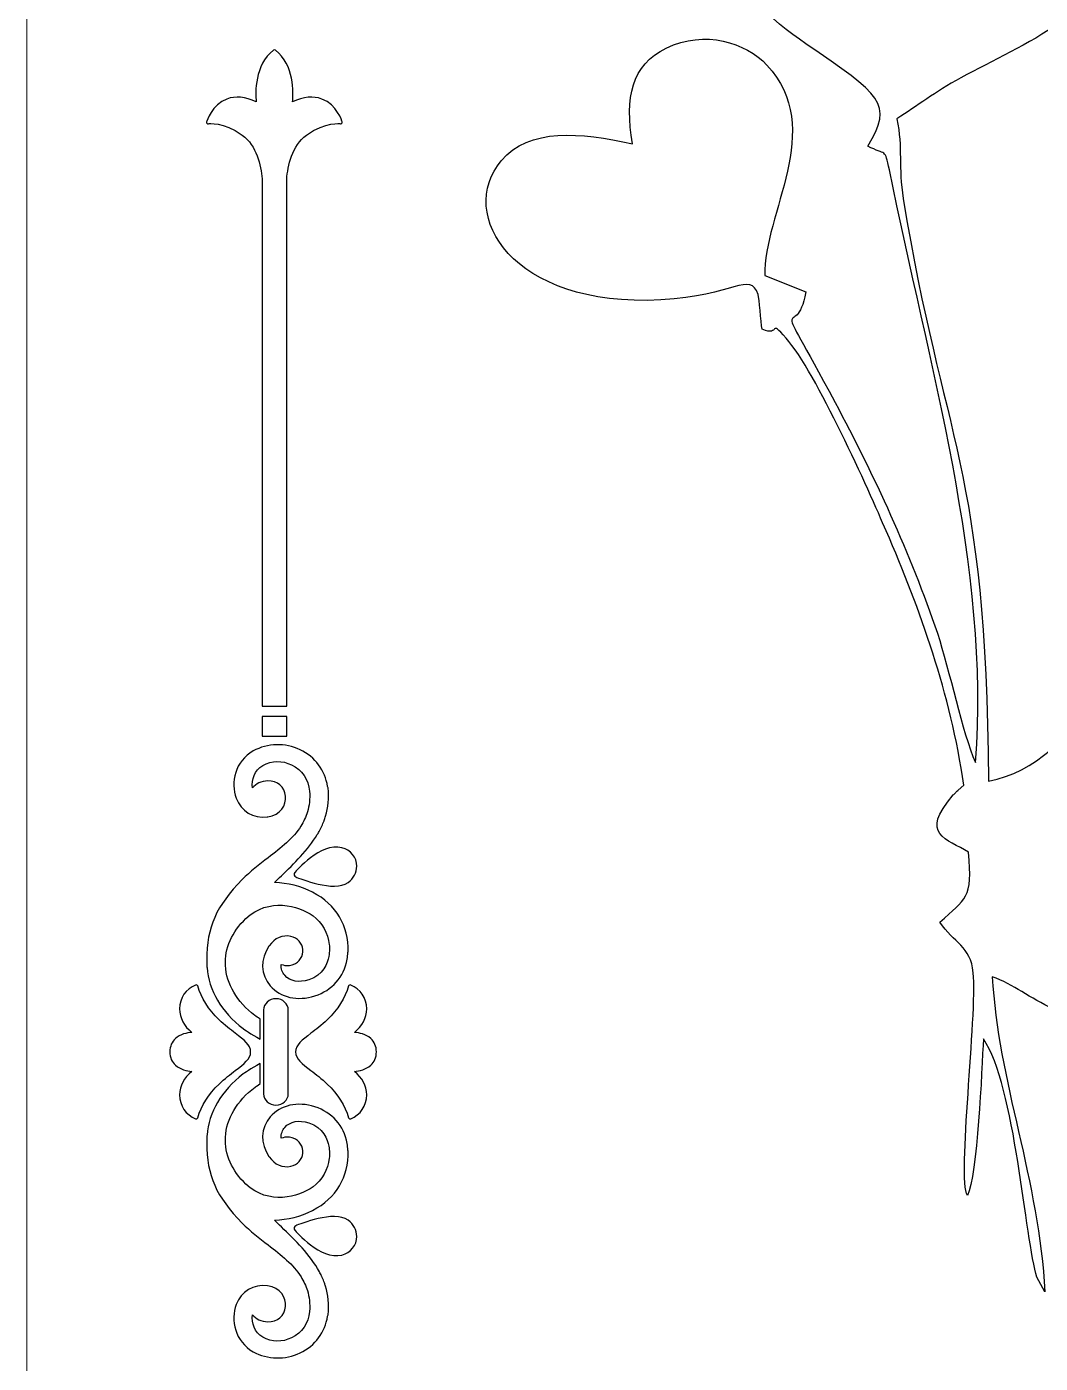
# Model space of a CAD drawing. Header units: millimetres. Extents: x -104 to 608, y -149 to 152.
# Drawn here: x -98.9 to -59.8, y 63.7 to 115.3 of the extents above; entities that cross this region are included whole.
import ezdxf

# ---------------------------------------------------------------- set-up
doc = ezdxf.new("R2010")
doc.units = ezdxf.units.MM
doc.header["$MEASUREMENT"] = 0
doc.layers.add('layer 1', color=7, linetype='Continuous')

msp = doc.modelspace()

# ---------------------------------------------------------------- linework, layer by layer
at = {"layer": 'layer 1', "color": 250, "lineweight": 20}
msp.add_open_spline([(111.1035, 148.0591), (111.1035, 148.0591), (103.1622, 148.0591), (103.1622, 148.0591), (103.1622, 148.0591), (103.1622, 148.0591), (103.1622, 144.1262), (103.1622, 144.1262), (103.1622, 144.1262), (103.1622, 144.1262), (111.1035, 144.1262), (111.1035, 144.1262), (111.1035, 144.1262), (111.1035, 144.1262), (111.1035, -0.7195), (111.1035, -0.7195), (111.1035, -0.7195), (111.1035, -0.7195), (16.1756, -0.8159), (16.1756, -0.8159), (16.1756, -0.8159), (15.6256, -0.8164), (15.1756, -0.3667), (15.1756, 0.1841), (15.1756, 0.1841), (15.1756, 0.1841), (15.1756, 3.0663), (15.1756, 3.0663), (15.1756, 3.0663), (15.1756, 3.0663), (-2.8885, 3.0663), (-2.8885, 3.0663), (-2.8885, 3.0663), (-2.8885, 3.0663), (-2.8885, 0.1841), (-2.8885, 0.1841), (-2.8885, 0.1841), (-2.8885, -0.366), (-3.3384, -0.8159), (-3.8885, -0.8159), (-3.8885, -0.8159), (-3.8885, -0.8159), (-98.8636, -0.8159), (-98.8636, -0.8159), (-98.8636, -0.8159), (-98.8636, -0.8159), (-98.8636, 144.1262), (-98.8636, 144.1262), (-98.8636, 144.1262), (-98.8636, 144.1262), (-90.9097, 144.1262), (-90.9097, 144.1262), (-90.9097, 144.1262), (-90.9097, 144.1262), (-90.9097, 148.0591), (-90.9097, 148.0591), (-90.9097, 148.0591), (-90.9097, 148.0591), (-98.8636, 148.0591), (-98.8636, 148.0591), (-98.8636, 148.0591), (-98.8636, 148.0591), (-98.8636, 151.8279), (-98.8636, 151.8279), (-98.8636, 151.8279), (-98.8636, 151.8279), (111.1035, 151.9243), (111.1035, 151.9243), (111.1035, 151.9243), (111.1035, 151.9243), (111.1035, 148.0591), (111.1035, 148.0591)], degree=3, knots=[0, 0, 0, 0, 0.0526316, 0.0526316, 0.0526316, 0.0526316, 0.1052632, 0.1052632, 0.1052632, 0.1052632, 0.1578947, 0.1578947, 0.1578947, 0.1578947, 0.2105263, 0.2105263, 0.2105263, 0.2105263, 0.2631579, 0.2631579, 0.2631579, 0.2631579, 0.3157895, 0.3157895, 0.3157895, 0.3157895, 0.3684211, 0.3684211, 0.3684211, 0.3684211, 0.4210526, 0.4210526, 0.4210526, 0.4210526, 0.4736842, 0.4736842, 0.4736842, 0.4736842, 0.5263158, 0.5263158, 0.5263158, 0.5263158, 0.5789474, 0.5789474, 0.5789474, 0.5789474, 0.6315789, 0.6315789, 0.6315789, 0.6315789, 0.6842105, 0.6842105, 0.6842105, 0.6842105, 0.7368421, 0.7368421, 0.7368421, 0.7368421, 0.7894737, 0.7894737, 0.7894737, 0.7894737, 0.8421053, 0.8421053, 0.8421053, 0.8421053, 0.8947368, 0.8947368, 0.8947368, 0.8947368, 1, 1, 1, 1], dxfattribs=at)
at = {"layer": 'layer 1'}
for points, knots in [([(-54.3533, 49.8281), (-54.3533, 49.8281), (-51.0784, 49.8281), (-51.0784, 49.8281), (-51.0784, 49.8281), (-51.2625, 50.4422), (-50.6963, 50.0632), (-51.7204, 50.3488), (-51.7204, 50.3488), (-52.2537, 50.4976), (-52.1778, 50.2696), (-52.6514, 50.5545), (-52.6514, 50.5545), (-53.2608, 50.9209), (-53.9559, 54.4271), (-54.0545, 55.1344), (-54.0545, 55.1344), (-54.36, 57.3257), (-54.377, 60.2956), (-54.3615, 62.5925), (-54.3615, 62.5925), (-54.3407, 65.6835), (-53.8593, 66.7775), (-53.2068, 69.4889), (-53.2068, 69.4889), (-51.647, 75.9706), (-52.3947, 75.8467), (-50.3591, 76.0477), (-50.3591, 76.0477), (-45.8513, 76.4929), (-38.8301, 80.5421), (-39.2602, 84.9993), (-39.2602, 84.9993), (-42.7409, 84.9673), (-45.1531, 85.3299), (-45.7137, 88.2965), (-45.7137, 88.2965), (-46.7208, 93.6265), (-42.7863, 92.7827), (-42.2387, 94.2084), (-42.2387, 94.2084), (-42.0151, 94.7906), (-43.5421, 96.6513), (-42.2648, 99.9498), (-42.2648, 99.9498), (-41.3621, 102.281), (-40.0207, 101.7404), (-37.5555, 102.4769), (-37.5555, 102.4769), (-37.4348, 102.904), (-37.4461, 103.3561), (-37.4137, 103.7399), (-37.4137, 103.7399), (-37.2478, 105.7018), (-37.6151, 105.2741), (-37.7516, 105.6274), (-37.7516, 105.6274), (-37.9144, 106.0483), (-37.6319, 105.9456), (-37.8139, 106.6672), (-37.8139, 106.6672), (-38.5349, 107.0382), (-39.1578, 107.0649), (-39.4806, 107.7642), (-39.4806, 107.7642), (-39.7274, 108.2986), (-39.6969, 109.1185), (-39.9443, 109.7789), (-39.9443, 109.7789), (-41.0039, 112.6088), (-45.4576, 111.9091), (-47.8211, 110.8939), (-47.8211, 110.8939), (-49.0668, 110.3588), (-49.565, 109.7126), (-50.2785, 108.7624), (-50.2785, 108.7624), (-50.5516, 108.3987), (-50.3566, 108.6265), (-50.5358, 108.4704), (-50.5358, 108.4704), (-55.1486, 110.8287), (-57.298, 107.2635), (-54.3285, 104.7599), (-54.3285, 104.7599), (-53.4471, 104.0167), (-51.8402, 103.0933), (-51.385, 102.0125), (-51.385, 102.0125), (-50.7211, 100.4366), (-52.0422, 98.9112), (-53.2851, 98.6186), (-53.2851, 98.6186), (-52.9059, 99.2493), (-52.7616, 99.0215), (-52.4527, 99.6785), (-52.4527, 99.6785), (-53.2938, 100.1591), (-54.0007, 99.942), (-54.9728, 99.73), (-54.9728, 99.73), (-54.9728, 99.73), (-54.3237, 98.3819), (-54.3237, 98.3819), (-54.3237, 98.3819), (-56.9004, 98.3528), (-56.9151, 102.3892), (-54.4961, 101.6897), (-54.4961, 101.6897), (-54.3763, 100.7029), (-54.7427, 100.9501), (-55.5014, 100.5932), (-55.5014, 100.5932), (-54.3977, 99.9099), (-52.7248, 100.4774), (-52.6649, 101.585), (-52.6649, 101.585), (-52.5934, 102.9067), (-54.3368, 103.3674), (-55.7755, 102.7808), (-55.7755, 102.7808), (-56.8894, 102.3266), (-57.6718, 101.4524), (-57.1274, 100.0486), (-57.1274, 100.0486), (-56.6452, 98.8056), (-55.697, 98.5989), (-54.6932, 97.9535), (-54.6932, 97.9535), (-55.1459, 97.2971), (-55.3546, 97.4324), (-55.7137, 96.9185), (-55.7137, 96.9185), (-55.1618, 96.227), (-54.4722, 96.2071), (-53.3394, 96.3257), (-53.3394, 96.3257), (-53.1899, 97.0796), (-53.5935, 97.1459), (-53.737, 97.8653), (-53.737, 97.8653), (-47.1514, 98.7508), (-48.819, 102.2197), (-49.4156, 105.096), (-49.4156, 105.096), (-48.1082, 104.3257), (-46.5258, 103.9023), (-45.3527, 103.0804), (-45.3527, 103.0804), (-43.5333, 101.8056), (-44.1282, 101.1081), (-44.8801, 99.4687), (-44.8801, 99.4687), (-46.7408, 99.5461), (-46.3634, 100.2146), (-47.7955, 98.7963), (-47.7955, 98.7963), (-48.9259, 97.6766), (-50.0021, 95.422), (-51.2975, 94.6531), (-51.2975, 94.6531), (-52.0689, 94.1953), (-53.1321, 94.1075), (-53.9654, 93.5852), (-53.9654, 93.5852), (-56.5375, 91.9734), (-58.1133, 86.8522), (-61.7555, 86.2143), (-61.7555, 86.2143), (-61.8553, 98.4956), (-63.5032, 99.2334), (-65.0457, 108.6902), (-65.0457, 108.6902), (-65.244, 109.9056), (-65.0548, 110.6226), (-65.2912, 111.7715), (-65.2912, 111.7715), (-64.4754, 112.2741), (-63.8631, 112.7845), (-62.8167, 113.3525), (-62.8167, 113.3525), (-60.401, 114.6638), (-57.1255, 115.8857), (-56.6747, 118.8217), (-56.6747, 118.8217), (-56.1539, 122.2139), (-59.8297, 124.7947), (-62.8958, 123.0845), (-62.8958, 123.0845), (-63.8757, 122.5379), (-64.1896, 121.7018), (-65.0023, 121.1214), (-65.0023, 121.1214), (-65.7422, 125.0081), (-74.1785, 124.5115), (-72.2517, 118.6643), (-72.2517, 118.6643), (-71.658, 116.8625), (-70.1225, 115.5802), (-68.8, 114.6659), (-68.8, 114.6659), (-65.8955, 112.6582), (-65.3982, 112.3754), (-66.416, 110.7179), (-66.416, 110.7179), (-65.7016, 110.3311), (-65.7554, 110.6594), (-65.581, 109.798), (-65.581, 109.798), (-64.0898, 102.4296), (-61.6629, 94.3966), (-62.2576, 86.9285), (-62.2576, 86.9285), (-62.7694, 88.0813), (-63.2522, 90.4983), (-63.7282, 91.9151), (-63.7282, 91.9151), (-64.7573, 94.9782), (-66.1883, 98.036), (-67.6738, 100.8201), (-67.6738, 100.8201), (-70.2714, 105.6889), (-69.1543, 102.9622), (-68.8087, 105.0871), (-68.8087, 105.0871), (-68.8087, 105.0871), (-70.3818, 105.7157), (-70.3818, 105.7157), (-70.3818, 105.7157), (-70.4646, 108.0884), (-68.009, 111.3747), (-70.3064, 113.8402), (-70.3064, 113.8402), (-71.1208, 114.7143), (-72.7048, 115.2167), (-74.1861, 114.4961), (-74.1861, 114.4961), (-75.5349, 113.84), (-75.7871, 112.5929), (-75.4926, 110.8043), (-75.4926, 110.8043), (-77.5047, 111.2376), (-79.4733, 111.4413), (-80.5543, 110.1478), (-80.5543, 110.1478), (-82.2821, 108.0805), (-80.1536, 104.4694), (-74.3956, 104.7797), (-74.3956, 104.7797), (-71.5535, 104.9329), (-70.9652, 105.9038), (-70.6459, 104.9851), (-70.6459, 104.9851), (-70.5962, 104.8422), (-70.5486, 103.9503), (-70.4878, 103.6457), (-70.4878, 103.6457), (-69.7464, 103.3527), (-70.2566, 104.0849), (-69.5659, 103.3064), (-69.5659, 103.3064), (-68.4006, 101.9928), (-66.3437, 97.3489), (-65.7032, 95.8683), (-65.7032, 95.8683), (-64.3786, 92.8064), (-63.2273, 89.6126), (-62.7044, 86.0515), (-62.7044, 86.0515), (-62.7044, 86.0515), (-62.9215, 85.8669), (-62.9215, 85.8669), (-62.9215, 85.8669), (-62.9475, 85.8417), (-62.9937, 85.8012), (-63.0212, 85.7727), (-63.0212, 85.7727), (-63.048, 85.7448), (-63.0871, 85.7061), (-63.1132, 85.6762), (-63.1132, 85.6762), (-64.4659, 84.1268), (-63.3452, 83.985), (-62.5252, 83.4641), (-62.5252, 83.4641), (-62.3595, 81.6507), (-62.6246, 81.7014), (-63.6302, 80.7628), (-63.6302, 80.7628), (-63.1019, 79.9703), (-62.4398, 79.8455), (-62.3425, 78.8173), (-62.3425, 78.8173), (-62.1879, 77.1851), (-62.9623, 70.8557), (-62.5675, 70.2263), (-62.5675, 70.2263), (-62.1742, 70.9634), (-62.0156, 75.0928), (-61.9519, 76.2642), (-61.9519, 76.2642), (-60.724, 74.4933), (-60.3312, 68.4763), (-59.8878, 67.0631), (-59.8878, 67.0631), (-59.8878, 67.0631), (-59.5867, 66.4978), (-59.5867, 66.4978), (-59.5867, 66.4978), (-59.7768, 70.7465), (-61.4076, 74.6908), (-61.6087, 78.6639), (-61.6087, 78.6639), (-60.7986, 78.3706), (-60.1514, 77.829), (-59.2621, 77.4233), (-59.2621, 77.4233), (-58.3268, 76.9966), (-57.7049, 76.823), (-56.7844, 76.5354), (-56.7844, 76.5354), (-55.2739, 65.8722), (-59.3197, 69.4767), (-57.8018, 64.2411), (-57.8018, 64.2411), (-57.2671, 62.3965), (-56.5569, 60.4021), (-56.4163, 58.4316), (-56.4163, 58.4316), (-56.1736, 55.0307), (-57.6806, 53.8062), (-57.2836, 52.4499), (-57.2836, 52.4499), (-56.3398, 52.1792), (-55.5422, 52.3571), (-55.122, 51.7926), (-55.122, 51.7926), (-54.8762, 51.4623), (-54.8003, 50.5226), (-54.3533, 49.8281)], [0, 0, 0, 0, 0.0116279, 0.0116279, 0.0116279, 0.0116279, 0.0232558, 0.0232558, 0.0232558, 0.0232558, 0.0348837, 0.0348837, 0.0348837, 0.0348837, 0.0465116, 0.0465116, 0.0465116, 0.0465116, 0.0581395, 0.0581395, 0.0581395, 0.0581395, 0.0697674, 0.0697674, 0.0697674, 0.0697674, 0.0813953, 0.0813953, 0.0813953, 0.0813953, 0.0930233, 0.0930233, 0.0930233, 0.0930233, 0.1046512, 0.1046512, 0.1046512, 0.1046512, 0.1162791, 0.1162791, 0.1162791, 0.1162791, 0.127907, 0.127907, 0.127907, 0.127907, 0.1395349, 0.1395349, 0.1395349, 0.1395349, 0.1511628, 0.1511628, 0.1511628, 0.1511628, 0.1627907, 0.1627907, 0.1627907, 0.1627907, 0.1744186, 0.1744186, 0.1744186, 0.1744186, 0.1860465, 0.1860465, 0.1860465, 0.1860465, 0.1976744, 0.1976744, 0.1976744, 0.1976744, 0.2093023, 0.2093023, 0.2093023, 0.2093023, 0.2209302, 0.2209302, 0.2209302, 0.2209302, 0.2325581, 0.2325581, 0.2325581, 0.2325581, 0.244186, 0.244186, 0.244186, 0.244186, 0.255814, 0.255814, 0.255814, 0.255814, 0.2674419, 0.2674419, 0.2674419, 0.2674419, 0.2790698, 0.2790698, 0.2790698, 0.2790698, 0.2906977, 0.2906977, 0.2906977, 0.2906977, 0.3023256, 0.3023256, 0.3023256, 0.3023256, 0.3139535, 0.3139535, 0.3139535, 0.3139535, 0.3255814, 0.3255814, 0.3255814, 0.3255814, 0.3372093, 0.3372093, 0.3372093, 0.3372093, 0.3488372, 0.3488372, 0.3488372, 0.3488372, 0.3604651, 0.3604651, 0.3604651, 0.3604651, 0.372093, 0.372093, 0.372093, 0.372093, 0.3837209, 0.3837209, 0.3837209, 0.3837209, 0.3953488, 0.3953488, 0.3953488, 0.3953488, 0.4069767, 0.4069767, 0.4069767, 0.4069767, 0.4186047, 0.4186047, 0.4186047, 0.4186047, 0.4302326, 0.4302326, 0.4302326, 0.4302326, 0.4418605, 0.4418605, 0.4418605, 0.4418605, 0.4534884, 0.4534884, 0.4534884, 0.4534884, 0.4651163, 0.4651163, 0.4651163, 0.4651163, 0.4767442, 0.4767442, 0.4767442, 0.4767442, 0.4883721, 0.4883721, 0.4883721, 0.4883721, 0.5, 0.5, 0.5, 0.5, 0.5116279, 0.5116279, 0.5116279, 0.5116279, 0.5232558, 0.5232558, 0.5232558, 0.5232558, 0.5348837, 0.5348837, 0.5348837, 0.5348837, 0.5465116, 0.5465116, 0.5465116, 0.5465116, 0.5581395, 0.5581395, 0.5581395, 0.5581395, 0.5697674, 0.5697674, 0.5697674, 0.5697674, 0.5813953, 0.5813953, 0.5813953, 0.5813953, 0.5930233, 0.5930233, 0.5930233, 0.5930233, 0.6046512, 0.6046512, 0.6046512, 0.6046512, 0.6162791, 0.6162791, 0.6162791, 0.6162791, 0.627907, 0.627907, 0.627907, 0.627907, 0.6395349, 0.6395349, 0.6395349, 0.6395349, 0.6511628, 0.6511628, 0.6511628, 0.6511628, 0.6627907, 0.6627907, 0.6627907, 0.6627907, 0.6744186, 0.6744186, 0.6744186, 0.6744186, 0.6860465, 0.6860465, 0.6860465, 0.6860465, 0.6976744, 0.6976744, 0.6976744, 0.6976744, 0.7093023, 0.7093023, 0.7093023, 0.7093023, 0.7209302, 0.7209302, 0.7209302, 0.7209302, 0.7325581, 0.7325581, 0.7325581, 0.7325581, 0.744186, 0.744186, 0.744186, 0.744186, 0.755814, 0.755814, 0.755814, 0.755814, 0.7674419, 0.7674419, 0.7674419, 0.7674419, 0.7790698, 0.7790698, 0.7790698, 0.7790698, 0.7906977, 0.7906977, 0.7906977, 0.7906977, 0.8023256, 0.8023256, 0.8023256, 0.8023256, 0.8139535, 0.8139535, 0.8139535, 0.8139535, 0.8255814, 0.8255814, 0.8255814, 0.8255814, 0.8372093, 0.8372093, 0.8372093, 0.8372093, 0.8488372, 0.8488372, 0.8488372, 0.8488372, 0.8604651, 0.8604651, 0.8604651, 0.8604651, 0.872093, 0.872093, 0.872093, 0.872093, 0.8837209, 0.8837209, 0.8837209, 0.8837209, 0.8953488, 0.8953488, 0.8953488, 0.8953488, 0.9069767, 0.9069767, 0.9069767, 0.9069767, 0.9186047, 0.9186047, 0.9186047, 0.9186047, 0.9302326, 0.9302326, 0.9302326, 0.9302326, 0.9418605, 0.9418605, 0.9418605, 0.9418605, 0.9534884, 0.9534884, 0.9534884, 0.9534884, 0.9651163, 0.9651163, 0.9651163, 0.9651163, 0.9767442, 0.9767442, 0.9767442, 0.9767442, 1, 1, 1, 1]), ([(-89.2688, 114.4189), (-88.5326, 113.8412), (-88.5736, 112.7653), (-88.6078, 112.4243), (-88.6078, 112.4243), (-88.1835, 112.6204), (-87.8027, 112.6568), (-87.4746, 112.5313), (-87.4746, 112.5313), (-86.8954, 112.31), (-86.6971, 111.6722), (-86.6892, 111.645), (-86.6892, 111.645), (-86.683, 111.6252), (-86.6888, 111.6066), (-86.703, 111.5929), (-86.703, 111.5929), (-86.7171, 111.5793), (-86.7381, 111.5733), (-86.7585, 111.5765), (-86.7585, 111.5765), (-86.7641, 111.5778), (-87.3228, 111.6739), (-88.0642, 111.1412), (-88.0642, 111.1412), (-88.6326, 110.733), (-88.7903, 109.9475), (-88.8309, 109.436), (-88.8309, 109.436), (-88.8309, 109.436), (-88.8309, 89.0998), (-88.8309, 89.0998), (-88.8309, 89.0998), (-88.8309, 89.0998), (-89.7843, 89.0998), (-89.7843, 89.0998), (-89.7843, 89.0998), (-89.7843, 89.0998), (-89.7843, 109.4499), (-89.7843, 109.4499), (-89.7843, 109.4499), (-89.8265, 109.9614), (-89.9876, 110.7368), (-90.5509, 111.1412), (-90.5509, 111.1412), (-91.2925, 111.6739), (-91.851, 111.5778), (-91.8565, 111.5765), (-91.8565, 111.5765), (-91.8771, 111.5733), (-91.8981, 111.5793), (-91.912, 111.5929), (-91.912, 111.5929), (-91.9227, 111.6036), (-91.9284, 111.6167), (-91.9284, 111.6304), (-91.9284, 111.6304), (-91.9284, 111.6355), (-91.9273, 111.6403), (-91.9259, 111.645), (-91.9259, 111.645), (-91.9181, 111.6722), (-91.7198, 112.31), (-91.1407, 112.5313), (-91.1407, 112.5313), (-90.8126, 112.6568), (-90.4316, 112.6204), (-90.0072, 112.4243), (-90.0072, 112.4243), (-90.0421, 112.7653), (-90.0831, 113.8412), (-89.3463, 114.4189), (-89.3463, 114.4189), (-89.3239, 114.4363), (-89.2912, 114.4363), (-89.2688, 114.4189)], [0, 0, 0, 0, 0.05, 0.05, 0.05, 0.05, 0.1, 0.1, 0.1, 0.1, 0.15, 0.15, 0.15, 0.15, 0.2, 0.2, 0.2, 0.2, 0.25, 0.25, 0.25, 0.25, 0.3, 0.3, 0.3, 0.3, 0.35, 0.35, 0.35, 0.35, 0.4, 0.4, 0.4, 0.4, 0.45, 0.45, 0.45, 0.45, 0.5, 0.5, 0.5, 0.5, 0.55, 0.55, 0.55, 0.55, 0.6, 0.6, 0.6, 0.6, 0.65, 0.65, 0.65, 0.65, 0.7, 0.7, 0.7, 0.7, 0.75, 0.75, 0.75, 0.75, 0.8, 0.8, 0.8, 0.8, 0.85, 0.85, 0.85, 0.85, 0.9, 0.9, 0.9, 0.9, 1, 1, 1, 1]), ([(-89.7843, 87.9413), (-89.7843, 87.9413), (-89.7843, 88.6986), (-89.7843, 88.6986), (-89.7843, 88.6986), (-89.7843, 88.6986), (-88.8309, 88.6986), (-88.8309, 88.6986), (-88.8309, 88.6986), (-88.8309, 88.6986), (-88.8309, 87.9413), (-88.8309, 87.9413), (-88.8309, 87.9413), (-88.8309, 87.9413), (-89.7843, 87.9413), (-89.7843, 87.9413)], [0, 0, 0, 0, 0.2, 0.2, 0.2, 0.2, 0.4, 0.4, 0.4, 0.4, 0.6, 0.6, 0.6, 0.6, 1, 1, 1, 1]), ([(-87.2576, 86.0045), (-87.2515, 85.9856), (-87.2408, 85.9691), (-87.2386, 85.9489), (-87.2386, 85.9489), (-87.1904, 85.5533), (-87.2319, 85.1922), (-87.3329, 84.8567), (-87.3329, 84.8567), (-87.3507, 84.7991), (-87.3678, 84.7417), (-87.3888, 84.6853), (-87.3888, 84.6853), (-87.3888, 84.6845), (-87.3892, 84.6834), (-87.3898, 84.6827), (-87.3898, 84.6827), (-87.4442, 84.537), (-87.5106, 84.397), (-87.5857, 84.2611), (-87.5857, 84.2611), (-87.5988, 84.2381), (-87.6117, 84.2146), (-87.6253, 84.192), (-87.6253, 84.192), (-87.6346, 84.1767), (-87.6438, 84.1617), (-87.6527, 84.1465), (-87.6527, 84.1465), (-88.0131, 83.5461), (-88.5433, 83.0327), (-89.0386, 82.5547), (-89.0386, 82.5547), (-89.1289, 82.4673), (-89.2177, 82.3813), (-89.3048, 82.2956), (-89.3048, 82.2956), (-88.8024, 82.2797), (-88.2863, 82.1561), (-87.832, 81.9198), (-87.832, 81.9198), (-86.9152, 81.4441), (-86.4364, 80.6301), (-86.4653, 79.627), (-86.4653, 79.627), (-86.4657, 79.6172), (-86.4708, 79.6091), (-86.4722, 79.5995), (-86.4722, 79.5995), (-86.4774, 79.5119), (-86.4847, 79.424), (-86.5006, 79.3375), (-86.5006, 79.3375), (-86.6282, 78.6513), (-87.0817, 78.1354), (-87.7454, 77.9228), (-87.7454, 77.9228), (-88.4166, 77.7079), (-89.0762, 77.8567), (-89.4677, 78.3108), (-89.4677, 78.3108), (-89.8424, 78.7466), (-89.8624, 79.3458), (-89.5194, 79.8402), (-89.5194, 79.8402), (-89.5161, 79.8449), (-89.5123, 79.8496), (-89.5091, 79.8545), (-89.5091, 79.8545), (-89.2959, 80.1531), (-88.9865, 80.2885), (-88.6792, 80.2178), (-88.6792, 80.2178), (-88.4161, 80.1565), (-88.2262, 79.9526), (-88.2062, 79.7097), (-88.2062, 79.7097), (-88.1922, 79.4607), (-88.3408, 79.2209), (-88.5829, 79.1319), (-88.5829, 79.1319), (-88.6853, 79.0944), (-88.8492, 79.0651), (-89.0473, 79.1387), (-89.0473, 79.1387), (-89.0596, 78.9682), (-88.9948, 78.8194), (-88.9064, 78.7163), (-88.9064, 78.7163), (-88.7067, 78.4851), (-88.3612, 78.4196), (-87.982, 78.541), (-87.982, 78.541), (-87.4191, 78.7213), (-87.2542, 79.1862), (-87.2059, 79.4469), (-87.2059, 79.4469), (-87.1887, 79.5391), (-87.1835, 79.6326), (-87.1835, 79.726), (-87.1835, 79.726), (-87.1835, 79.7848), (-87.1845, 79.8436), (-87.1908, 79.9015), (-87.1908, 79.9015), (-87.2394, 80.3376), (-87.4643, 80.7508), (-87.8167, 81.0073), (-87.8167, 81.0073), (-88.377, 81.4168), (-89.5285, 81.7289), (-90.4039, 80.9096), (-90.4039, 80.9096), (-90.9513, 80.3969), (-91.2314, 79.7533), (-91.1976, 79.0949), (-91.1976, 79.0949), (-91.1595, 78.385), (-90.7534, 77.6985), (-90.0603, 77.1661), (-90.0603, 77.1661), (-90.0183, 77.1353), (-89.9466, 77.0859), (-89.8596, 77.0305), (-89.8596, 77.0305), (-89.8596, 77.0305), (-89.8596, 76.2558), (-89.8596, 76.2558), (-89.8596, 76.2558), (-90.2115, 76.4403), (-90.4932, 76.6451), (-90.5136, 76.6603), (-90.5136, 76.6603), (-91.3535, 77.3047), (-91.8454, 78.1414), (-91.9068, 79.0206), (-91.9068, 79.0206), (-91.9082, 79.0322), (-91.9148, 79.0418), (-91.9152, 79.054), (-91.9152, 79.054), (-91.9179, 79.14), (-91.9195, 79.2237), (-91.9195, 79.305), (-91.9195, 79.305), (-91.9195, 80.5798), (-91.5544, 81.3889), (-90.5495, 82.4085), (-90.5495, 82.4085), (-90.24, 82.7223), (-89.8889, 82.9917), (-89.5497, 83.2527), (-89.5497, 83.2527), (-89.0433, 83.6419), (-88.5833, 84.0069), (-88.2859, 84.472), (-88.2859, 84.472), (-88.1811, 84.6494), (-88.0907, 84.8318), (-88.0311, 85.0247), (-88.0311, 85.0247), (-87.9641, 85.2601), (-87.932, 85.5199), (-87.951, 85.8194), (-87.951, 85.8194), (-87.982, 86.2653), (-88.2411, 86.6465), (-88.6453, 86.8396), (-88.6453, 86.8396), (-89.0083, 87.0132), (-89.4122, 87.0038), (-89.7534, 86.8136), (-89.7534, 86.8136), (-90.0738, 86.6355), (-90.1962, 86.264), (-90.1528, 85.9489), (-90.1528, 85.9489), (-90.0254, 86.111), (-89.8154, 86.2124), (-89.564, 86.2203), (-89.564, 86.2203), (-89.1977, 86.2321), (-88.9082, 85.9827), (-88.8759, 85.6276), (-88.8759, 85.6276), (-88.841, 85.2855), (-89.0752, 84.8964), (-89.5622, 84.8327), (-89.5622, 84.8327), (-89.5688, 84.8318), (-89.5753, 84.8309), (-89.5816, 84.8305), (-89.5816, 84.8305), (-90.1273, 84.7689), (-90.5873, 85.0451), (-90.7827, 85.5543), (-90.7827, 85.5543), (-91.0079, 86.1426), (-90.8247, 86.9833), (-90.1249, 87.3731), (-90.1249, 87.3731), (-89.5729, 87.6807), (-88.8961, 87.6979), (-88.3142, 87.4203), (-88.3142, 87.4203), (-87.7319, 87.1421), (-87.348, 86.6188), (-87.2576, 86.0045)], [0, 0, 0, 0, 0.0188679, 0.0188679, 0.0188679, 0.0188679, 0.0377358, 0.0377358, 0.0377358, 0.0377358, 0.0566038, 0.0566038, 0.0566038, 0.0566038, 0.0754717, 0.0754717, 0.0754717, 0.0754717, 0.0943396, 0.0943396, 0.0943396, 0.0943396, 0.1132075, 0.1132075, 0.1132075, 0.1132075, 0.1320755, 0.1320755, 0.1320755, 0.1320755, 0.1509434, 0.1509434, 0.1509434, 0.1509434, 0.1698113, 0.1698113, 0.1698113, 0.1698113, 0.1886792, 0.1886792, 0.1886792, 0.1886792, 0.2075472, 0.2075472, 0.2075472, 0.2075472, 0.2264151, 0.2264151, 0.2264151, 0.2264151, 0.245283, 0.245283, 0.245283, 0.245283, 0.2641509, 0.2641509, 0.2641509, 0.2641509, 0.2830189, 0.2830189, 0.2830189, 0.2830189, 0.3018868, 0.3018868, 0.3018868, 0.3018868, 0.3207547, 0.3207547, 0.3207547, 0.3207547, 0.3396226, 0.3396226, 0.3396226, 0.3396226, 0.3584906, 0.3584906, 0.3584906, 0.3584906, 0.3773585, 0.3773585, 0.3773585, 0.3773585, 0.3962264, 0.3962264, 0.3962264, 0.3962264, 0.4150943, 0.4150943, 0.4150943, 0.4150943, 0.4339623, 0.4339623, 0.4339623, 0.4339623, 0.4528302, 0.4528302, 0.4528302, 0.4528302, 0.4716981, 0.4716981, 0.4716981, 0.4716981, 0.490566, 0.490566, 0.490566, 0.490566, 0.509434, 0.509434, 0.509434, 0.509434, 0.5283019, 0.5283019, 0.5283019, 0.5283019, 0.5471698, 0.5471698, 0.5471698, 0.5471698, 0.5660377, 0.5660377, 0.5660377, 0.5660377, 0.5849057, 0.5849057, 0.5849057, 0.5849057, 0.6037736, 0.6037736, 0.6037736, 0.6037736, 0.6226415, 0.6226415, 0.6226415, 0.6226415, 0.6415094, 0.6415094, 0.6415094, 0.6415094, 0.6603774, 0.6603774, 0.6603774, 0.6603774, 0.6792453, 0.6792453, 0.6792453, 0.6792453, 0.6981132, 0.6981132, 0.6981132, 0.6981132, 0.7169811, 0.7169811, 0.7169811, 0.7169811, 0.7358491, 0.7358491, 0.7358491, 0.7358491, 0.754717, 0.754717, 0.754717, 0.754717, 0.7735849, 0.7735849, 0.7735849, 0.7735849, 0.7924528, 0.7924528, 0.7924528, 0.7924528, 0.8113208, 0.8113208, 0.8113208, 0.8113208, 0.8301887, 0.8301887, 0.8301887, 0.8301887, 0.8490566, 0.8490566, 0.8490566, 0.8490566, 0.8679245, 0.8679245, 0.8679245, 0.8679245, 0.8867925, 0.8867925, 0.8867925, 0.8867925, 0.9056604, 0.9056604, 0.9056604, 0.9056604, 0.9245283, 0.9245283, 0.9245283, 0.9245283, 0.9433962, 0.9433962, 0.9433962, 0.9433962, 0.9622642, 0.9622642, 0.9622642, 0.9622642, 1, 1, 1, 1]), ([(-88.544, 82.5867), (-88.5464, 82.5952), (-88.5474, 82.6039), (-88.5474, 82.6128), (-88.5474, 82.6128), (-88.5474, 82.6366), (-88.5391, 82.6601), (-88.5228, 82.6793), (-88.5228, 82.6793), (-88.4828, 82.7271), (-87.534, 83.8445), (-86.7058, 83.6423), (-86.7058, 83.6423), (-86.3656, 83.5597), (-86.1279, 83.2646), (-86.1279, 82.9244), (-86.1279, 82.9244), (-86.1279, 82.6821), (-86.248, 82.4613), (-86.4653, 82.302), (-86.4653, 82.302), (-87.0072, 81.9046), (-88.3297, 82.4502), (-88.4787, 82.5137), (-88.4787, 82.5137), (-88.5112, 82.5279), (-88.5353, 82.5544), (-88.544, 82.5867)], [0, 0, 0, 0, 0.125, 0.125, 0.125, 0.125, 0.25, 0.25, 0.25, 0.25, 0.375, 0.375, 0.375, 0.375, 0.5, 0.5, 0.5, 0.5, 0.625, 0.625, 0.625, 0.625, 0.75, 0.75, 0.75, 0.75, 1, 1, 1, 1]), ([(-92.2672, 78.3053), (-92.1311, 77.8387), (-91.8543, 77.4014), (-91.4446, 77.0049), (-91.4446, 77.0049), (-91.2245, 76.792), (-91.0079, 76.6276), (-90.8168, 76.482), (-90.8168, 76.482), (-90.4732, 76.2212), (-90.2246, 76.0328), (-90.2246, 75.7624), (-90.2246, 75.7624), (-90.2246, 75.4903), (-90.4732, 75.3023), (-90.8168, 75.0418), (-90.8168, 75.0418), (-91.0079, 74.8967), (-91.2245, 74.7323), (-91.4446, 74.5191), (-91.4446, 74.5191), (-91.8543, 74.1227), (-92.1311, 73.6853), (-92.2672, 73.2195), (-92.2672, 73.2195), (-92.2718, 73.2042), (-92.2831, 73.1915), (-92.2983, 73.1848), (-92.2983, 73.1848), (-92.3142, 73.1778), (-92.3318, 73.177), (-92.3477, 73.1828), (-92.3477, 73.1828), (-92.7229, 73.3262), (-92.9654, 73.6872), (-92.9654, 74.103), (-92.9654, 74.103), (-92.9654, 74.4492), (-92.795, 74.7725), (-92.4921, 75.0087), (-92.4921, 75.0087), (-92.6795, 75.0252), (-92.9399, 75.0795), (-93.1228, 75.2442), (-93.1228, 75.2442), (-93.2656, 75.3737), (-93.3387, 75.5475), (-93.3397, 75.762), (-93.3397, 75.762), (-93.3397, 75.762), (-93.3397, 75.7659), (-93.3397, 75.7659), (-93.3397, 75.7659), (-93.3397, 75.9781), (-93.268, 76.1509), (-93.1261, 76.2792), (-93.1261, 76.2792), (-92.9427, 76.4445), (-92.6805, 76.4991), (-92.4921, 76.5158), (-92.4921, 76.5158), (-92.795, 76.7523), (-92.9654, 77.0756), (-92.9654, 77.4218), (-92.9654, 77.4218), (-92.9654, 77.8371), (-92.7229, 78.1978), (-92.3477, 78.341), (-92.3477, 78.341), (-92.3318, 78.3475), (-92.3142, 78.347), (-92.2983, 78.3402), (-92.2983, 78.3402), (-92.2831, 78.3329), (-92.2718, 78.3202), (-92.2672, 78.3053)], [0, 0, 0, 0, 0.05, 0.05, 0.05, 0.05, 0.1, 0.1, 0.1, 0.1, 0.15, 0.15, 0.15, 0.15, 0.2, 0.2, 0.2, 0.2, 0.25, 0.25, 0.25, 0.25, 0.3, 0.3, 0.3, 0.3, 0.35, 0.35, 0.35, 0.35, 0.4, 0.4, 0.4, 0.4, 0.45, 0.45, 0.45, 0.45, 0.5, 0.5, 0.5, 0.5, 0.55, 0.55, 0.55, 0.55, 0.6, 0.6, 0.6, 0.6, 0.65, 0.65, 0.65, 0.65, 0.7, 0.7, 0.7, 0.7, 0.75, 0.75, 0.75, 0.75, 0.8, 0.8, 0.8, 0.8, 0.85, 0.85, 0.85, 0.85, 0.9, 0.9, 0.9, 0.9, 1, 1, 1, 1]), ([(-86.4451, 73.2195), (-86.5812, 73.6853), (-86.8582, 74.1227), (-87.2677, 74.5191), (-87.2677, 74.5191), (-87.488, 74.7323), (-87.7044, 74.8969), (-87.8958, 75.0419), (-87.8958, 75.0419), (-88.2391, 75.3023), (-88.4878, 75.4903), (-88.4878, 75.7624), (-88.4878, 75.7624), (-88.4878, 76.0328), (-88.2391, 76.2213), (-87.8958, 76.482), (-87.8958, 76.482), (-87.7044, 76.6276), (-87.488, 76.792), (-87.2677, 77.0049), (-87.2677, 77.0049), (-86.8582, 77.4014), (-86.5812, 77.8387), (-86.4451, 78.3053), (-86.4451, 78.3053), (-86.4407, 78.32), (-86.4294, 78.3329), (-86.414, 78.3402), (-86.414, 78.3402), (-86.3981, 78.3468), (-86.3805, 78.3475), (-86.3646, 78.341), (-86.3646, 78.341), (-85.9894, 78.1978), (-85.7469, 77.8371), (-85.7469, 77.4218), (-85.7469, 77.4218), (-85.7469, 77.0756), (-85.9175, 76.7523), (-86.2204, 76.5158), (-86.2204, 76.5158), (-86.0328, 76.4991), (-85.7726, 76.4445), (-85.5896, 76.2799), (-85.5896, 76.2799), (-85.4467, 76.1512), (-85.3736, 75.9769), (-85.3726, 75.7589), (-85.3726, 75.7589), (-85.3726, 75.5462), (-85.4444, 75.3737), (-85.5864, 75.2455), (-85.5864, 75.2455), (-85.7699, 75.0798), (-86.032, 75.0252), (-86.2204, 75.0087), (-86.2204, 75.0087), (-85.9175, 74.7721), (-85.7469, 74.4492), (-85.7469, 74.103), (-85.7469, 74.103), (-85.7469, 73.6872), (-85.9894, 73.3262), (-86.3646, 73.183), (-86.3646, 73.183), (-86.3805, 73.177), (-86.3981, 73.1778), (-86.414, 73.1848), (-86.414, 73.1848), (-86.4294, 73.1915), (-86.4407, 73.2042), (-86.4451, 73.2195)], [0, 0, 0, 0, 0.0526316, 0.0526316, 0.0526316, 0.0526316, 0.1052632, 0.1052632, 0.1052632, 0.1052632, 0.1578947, 0.1578947, 0.1578947, 0.1578947, 0.2105263, 0.2105263, 0.2105263, 0.2105263, 0.2631579, 0.2631579, 0.2631579, 0.2631579, 0.3157895, 0.3157895, 0.3157895, 0.3157895, 0.3684211, 0.3684211, 0.3684211, 0.3684211, 0.4210526, 0.4210526, 0.4210526, 0.4210526, 0.4736842, 0.4736842, 0.4736842, 0.4736842, 0.5263158, 0.5263158, 0.5263158, 0.5263158, 0.5789474, 0.5789474, 0.5789474, 0.5789474, 0.6315789, 0.6315789, 0.6315789, 0.6315789, 0.6842105, 0.6842105, 0.6842105, 0.6842105, 0.7368421, 0.7368421, 0.7368421, 0.7368421, 0.7894737, 0.7894737, 0.7894737, 0.7894737, 0.8421053, 0.8421053, 0.8421053, 0.8421053, 0.8947368, 0.8947368, 0.8947368, 0.8947368, 1, 1, 1, 1]), ([(-88.7731, 74.1452), (-88.7731, 73.905), (-88.9863, 73.7099), (-89.2484, 73.7099), (-89.2484, 73.7099), (-89.5105, 73.7099), (-89.7239, 73.905), (-89.7239, 74.1452), (-89.7239, 74.1452), (-89.7239, 74.1452), (-89.7239, 74.6202), (-89.7239, 74.6202), (-89.7239, 74.6202), (-89.7239, 74.6202), (-89.7239, 75.3785), (-89.7239, 75.3785), (-89.7239, 75.3785), (-89.7239, 75.3785), (-89.7239, 76.187), (-89.7239, 76.187), (-89.7239, 76.187), (-89.7239, 76.187), (-89.7239, 76.9459), (-89.7239, 76.9459), (-89.7239, 76.9459), (-89.7239, 76.9459), (-89.7239, 77.3793), (-89.7239, 77.3793), (-89.7239, 77.3793), (-89.7239, 77.6191), (-89.5105, 77.8144), (-89.2484, 77.8144), (-89.2484, 77.8144), (-88.9863, 77.8144), (-88.7731, 77.6191), (-88.7731, 77.3793), (-88.7731, 77.3793), (-88.7731, 77.3793), (-88.7731, 74.1452), (-88.7731, 74.1452)], [0, 0, 0, 0, 0.0909091, 0.0909091, 0.0909091, 0.0909091, 0.1818182, 0.1818182, 0.1818182, 0.1818182, 0.2727273, 0.2727273, 0.2727273, 0.2727273, 0.3636364, 0.3636364, 0.3636364, 0.3636364, 0.4545455, 0.4545455, 0.4545455, 0.4545455, 0.5454545, 0.5454545, 0.5454545, 0.5454545, 0.6363636, 0.6363636, 0.6363636, 0.6363636, 0.7272727, 0.7272727, 0.7272727, 0.7272727, 0.8181818, 0.8181818, 0.8181818, 0.8181818, 1, 1, 1, 1]), ([(-90.5081, 74.9106), (-90.4918, 74.9225), (-90.2111, 75.1263), (-89.8596, 75.3105), (-89.8596, 75.3105), (-89.8596, 75.3105), (-89.8596, 74.5358), (-89.8596, 74.5358), (-89.8596, 74.5358), (-89.9779, 74.4599), (-90.0546, 74.404), (-90.0546, 74.404), (-90.0546, 74.404), (-90.7534, 73.8677), (-91.1595, 73.1813), (-91.1976, 72.4713), (-91.1976, 72.4713), (-91.2324, 71.8125), (-90.9513, 71.1693), (-90.4039, 70.6567), (-90.4039, 70.6567), (-89.5285, 69.8376), (-88.377, 70.1488), (-87.8167, 70.5582), (-87.8167, 70.5582), (-87.465, 70.815), (-87.2404, 71.2264), (-87.1914, 71.6615), (-87.1914, 71.6615), (-87.1841, 71.7268), (-87.1821, 71.793), (-87.1829, 71.8595), (-87.1829, 71.8595), (-87.1841, 71.9461), (-87.19, 72.033), (-87.2059, 72.119), (-87.2059, 72.119), (-87.2542, 72.3801), (-87.4191, 72.8449), (-87.982, 73.0251), (-87.982, 73.0251), (-88.3612, 73.147), (-88.7067, 73.0815), (-88.9064, 72.8496), (-88.9064, 72.8496), (-88.9948, 72.7463), (-89.058, 72.5994), (-89.0473, 72.4273), (-89.0473, 72.4273), (-88.8492, 72.5015), (-88.6853, 72.4718), (-88.5829, 72.4342), (-88.5829, 72.4342), (-88.3412, 72.3457), (-88.1914, 72.1059), (-88.2062, 71.856), (-88.2062, 71.856), (-88.2262, 71.6134), (-88.4161, 71.4093), (-88.6792, 71.3489), (-88.6792, 71.3489), (-88.9865, 71.2771), (-89.2959, 71.4131), (-89.5091, 71.712), (-89.5091, 71.712), (-89.5123, 71.7162), (-89.5161, 71.7212), (-89.5194, 71.7265), (-89.5194, 71.7265), (-89.8624, 72.221), (-89.8426, 72.8201), (-89.4677, 73.2554), (-89.4677, 73.2554), (-89.0762, 73.7099), (-88.4166, 73.8582), (-87.7454, 73.6434), (-87.7454, 73.6434), (-87.0817, 73.4307), (-86.6282, 72.9152), (-86.5006, 72.2288), (-86.5006, 72.2288), (-86.4847, 72.1419), (-86.4774, 72.0544), (-86.4722, 71.9666), (-86.4722, 71.9666), (-86.4708, 71.9572), (-86.4655, 71.949), (-86.4653, 71.9392), (-86.4653, 71.9392), (-86.4364, 70.9309), (-86.9152, 70.1225), (-87.832, 69.646), (-87.832, 69.646), (-88.2863, 69.41), (-88.8024, 69.2865), (-89.3048, 69.2707), (-89.3048, 69.2707), (-89.2177, 69.1851), (-89.1289, 69.0984), (-89.0384, 69.0114), (-89.0384, 69.0114), (-88.5042, 68.4956), (-87.9293, 67.9405), (-87.5712, 67.2778), (-87.5712, 67.2778), (-87.5415, 67.2228), (-87.5118, 67.1675), (-87.4853, 67.1107), (-87.4853, 67.1107), (-87.4847, 67.1094), (-87.4843, 67.1087), (-87.4837, 67.1072), (-87.4837, 67.1072), (-87.4526, 67.0408), (-87.4246, 66.9729), (-87.3981, 66.9043), (-87.3981, 66.9043), (-87.3915, 66.886), (-87.3846, 66.8676), (-87.3781, 66.8488), (-87.3781, 66.8488), (-87.3636, 66.8076), (-87.3507, 66.7654), (-87.3376, 66.7236), (-87.3376, 66.7236), (-87.2332, 66.3843), (-87.19, 66.0184), (-87.2384, 65.6168), (-87.2384, 65.6168), (-87.2408, 65.5972), (-87.2515, 65.5805), (-87.2576, 65.5622), (-87.2576, 65.5622), (-87.348, 64.9474), (-87.7319, 64.4242), (-88.3142, 64.1459), (-88.3142, 64.1459), (-88.8961, 63.8678), (-89.5729, 63.8856), (-90.1249, 64.1927), (-90.1249, 64.1927), (-90.8247, 64.5824), (-91.0079, 65.4241), (-90.7827, 66.0124), (-90.7827, 66.0124), (-90.5857, 66.5239), (-90.1221, 66.8003), (-89.5719, 66.7346), (-89.5719, 66.7346), (-89.0786, 66.6749), (-88.8434, 66.2793), (-88.8759, 65.9391), (-88.8759, 65.9391), (-88.9082, 65.5835), (-89.1977, 65.3341), (-89.564, 65.3455), (-89.564, 65.3455), (-89.8154, 65.3541), (-90.0254, 65.4551), (-90.1528, 65.6168), (-90.1528, 65.6168), (-90.1958, 65.3021), (-90.0738, 64.9307), (-89.7534, 64.7521), (-89.7534, 64.7521), (-89.4122, 64.5623), (-89.0083, 64.5531), (-88.6453, 64.7266), (-88.6453, 64.7266), (-88.2411, 64.9193), (-87.982, 65.3007), (-87.951, 65.7467), (-87.951, 65.7467), (-87.9324, 66.0492), (-87.9647, 66.3112), (-88.0327, 66.5479), (-88.0327, 66.5479), (-88.0911, 66.7356), (-88.1787, 66.9137), (-88.2807, 67.0869), (-88.2807, 67.0869), (-88.5777, 67.5558), (-89.0394, 67.9216), (-89.5497, 68.3134), (-89.5497, 68.3134), (-89.8889, 68.5738), (-90.24, 68.8439), (-90.5495, 69.158), (-90.5495, 69.158), (-91.5544, 70.1771), (-91.9195, 70.9863), (-91.9195, 72.2611), (-91.9195, 72.2611), (-91.9195, 72.3429), (-91.9179, 72.4266), (-91.9152, 72.5119), (-91.9152, 72.5119), (-91.9148, 72.5237), (-91.9082, 72.5341), (-91.9068, 72.5455), (-91.9068, 72.5455), (-91.8454, 73.4241), (-91.3535, 74.2616), (-90.5081, 74.9106)], [0, 0, 0, 0, 0.0192308, 0.0192308, 0.0192308, 0.0192308, 0.0384615, 0.0384615, 0.0384615, 0.0384615, 0.0576923, 0.0576923, 0.0576923, 0.0576923, 0.0769231, 0.0769231, 0.0769231, 0.0769231, 0.0961538, 0.0961538, 0.0961538, 0.0961538, 0.1153846, 0.1153846, 0.1153846, 0.1153846, 0.1346154, 0.1346154, 0.1346154, 0.1346154, 0.1538462, 0.1538462, 0.1538462, 0.1538462, 0.1730769, 0.1730769, 0.1730769, 0.1730769, 0.1923077, 0.1923077, 0.1923077, 0.1923077, 0.2115385, 0.2115385, 0.2115385, 0.2115385, 0.2307692, 0.2307692, 0.2307692, 0.2307692, 0.25, 0.25, 0.25, 0.25, 0.2692308, 0.2692308, 0.2692308, 0.2692308, 0.2884615, 0.2884615, 0.2884615, 0.2884615, 0.3076923, 0.3076923, 0.3076923, 0.3076923, 0.3269231, 0.3269231, 0.3269231, 0.3269231, 0.3461538, 0.3461538, 0.3461538, 0.3461538, 0.3653846, 0.3653846, 0.3653846, 0.3653846, 0.3846154, 0.3846154, 0.3846154, 0.3846154, 0.4038462, 0.4038462, 0.4038462, 0.4038462, 0.4230769, 0.4230769, 0.4230769, 0.4230769, 0.4423077, 0.4423077, 0.4423077, 0.4423077, 0.4615385, 0.4615385, 0.4615385, 0.4615385, 0.4807692, 0.4807692, 0.4807692, 0.4807692, 0.5, 0.5, 0.5, 0.5, 0.5192308, 0.5192308, 0.5192308, 0.5192308, 0.5384615, 0.5384615, 0.5384615, 0.5384615, 0.5576923, 0.5576923, 0.5576923, 0.5576923, 0.5769231, 0.5769231, 0.5769231, 0.5769231, 0.5961538, 0.5961538, 0.5961538, 0.5961538, 0.6153846, 0.6153846, 0.6153846, 0.6153846, 0.6346154, 0.6346154, 0.6346154, 0.6346154, 0.6538462, 0.6538462, 0.6538462, 0.6538462, 0.6730769, 0.6730769, 0.6730769, 0.6730769, 0.6923077, 0.6923077, 0.6923077, 0.6923077, 0.7115385, 0.7115385, 0.7115385, 0.7115385, 0.7307692, 0.7307692, 0.7307692, 0.7307692, 0.75, 0.75, 0.75, 0.75, 0.7692308, 0.7692308, 0.7692308, 0.7692308, 0.7884615, 0.7884615, 0.7884615, 0.7884615, 0.8076923, 0.8076923, 0.8076923, 0.8076923, 0.8269231, 0.8269231, 0.8269231, 0.8269231, 0.8461538, 0.8461538, 0.8461538, 0.8461538, 0.8653846, 0.8653846, 0.8653846, 0.8653846, 0.8846154, 0.8846154, 0.8846154, 0.8846154, 0.9038462, 0.9038462, 0.9038462, 0.9038462, 0.9230769, 0.9230769, 0.9230769, 0.9230769, 0.9423077, 0.9423077, 0.9423077, 0.9423077, 0.9615385, 0.9615385, 0.9615385, 0.9615385, 1, 1, 1, 1]), ([(-88.5228, 68.8869), (-88.5391, 68.9061), (-88.5474, 68.9295), (-88.5474, 68.9535), (-88.5474, 68.9535), (-88.5474, 68.9618), (-88.5464, 68.9705), (-88.5442, 68.9795), (-88.5442, 68.9795), (-88.5353, 69.0114), (-88.5112, 69.0387), (-88.4785, 69.0522), (-88.4785, 69.0522), (-88.3297, 69.1159), (-87.007, 69.6617), (-86.4653, 69.2647), (-86.4653, 69.2647), (-86.248, 69.1052), (-86.1279, 68.8839), (-86.1279, 68.6414), (-86.1279, 68.6414), (-86.1279, 68.302), (-86.3656, 68.0065), (-86.7058, 67.9235), (-86.7058, 67.9235), (-87.534, 67.7222), (-88.4828, 68.8391), (-88.5228, 68.8869)], [0, 0, 0, 0, 0.125, 0.125, 0.125, 0.125, 0.25, 0.25, 0.25, 0.25, 0.375, 0.375, 0.375, 0.375, 0.5, 0.5, 0.5, 0.5, 0.625, 0.625, 0.625, 0.625, 0.75, 0.75, 0.75, 0.75, 1, 1, 1, 1])]:
    msp.add_open_spline(points, degree=3, knots=knots, dxfattribs=at)

doc.saveas('drawing.dxf')
